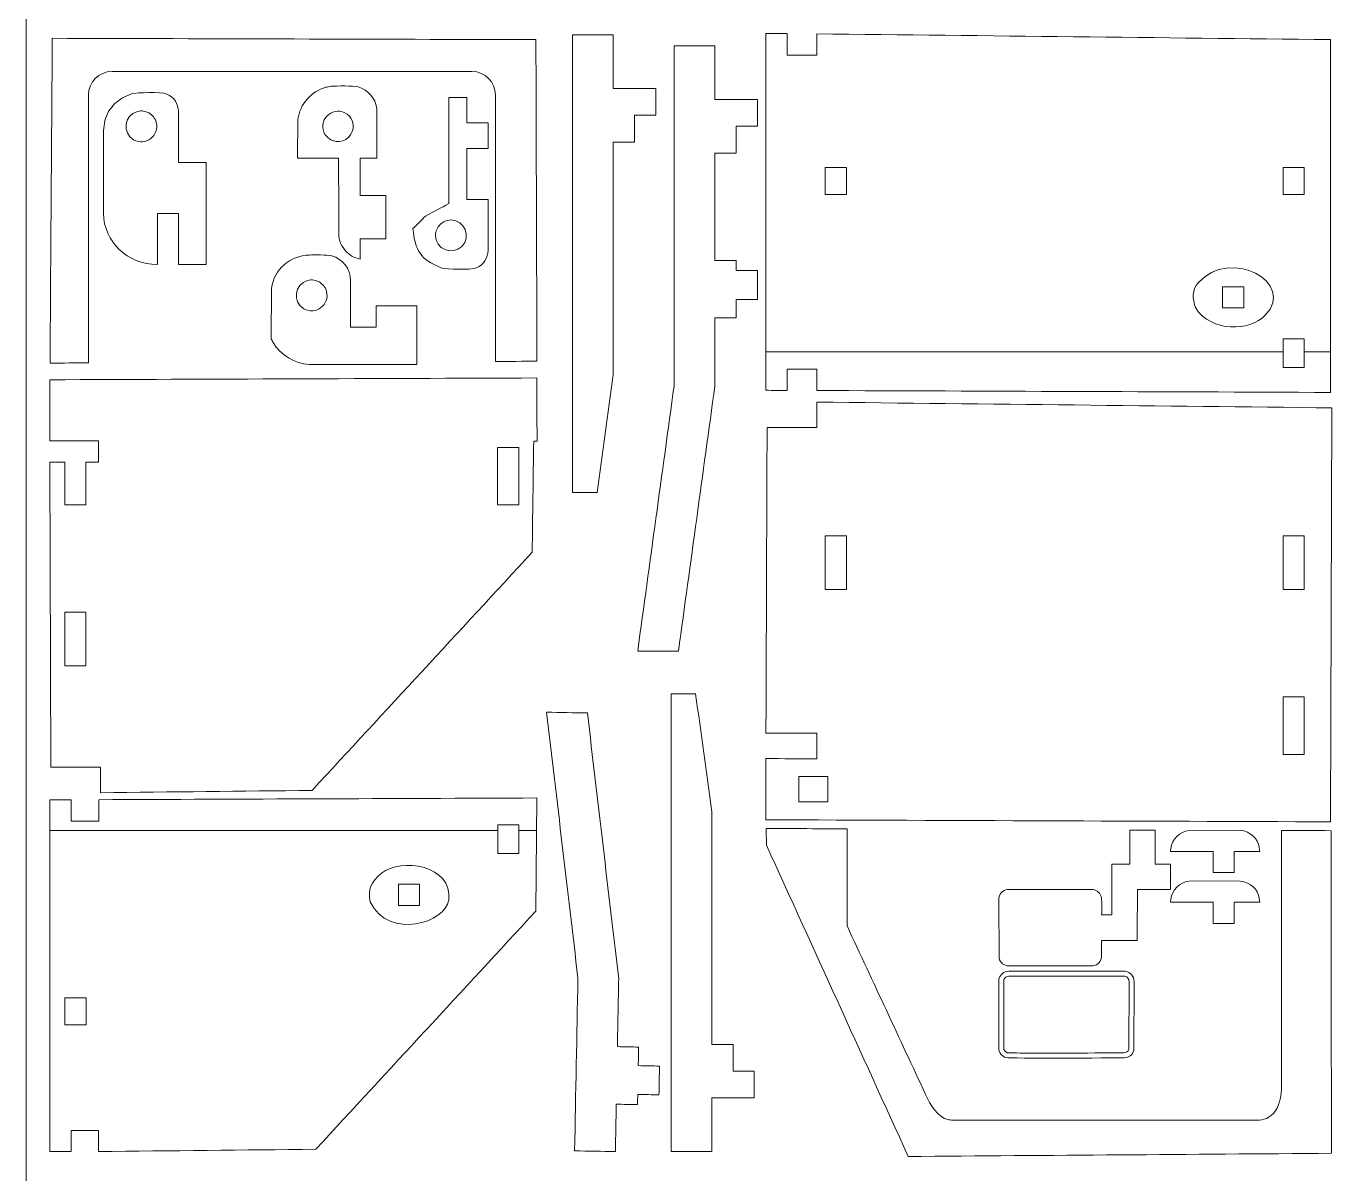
# Model space of a CAD drawing. Header units: centimetres. Extents: x -10 to 98, y 3 to 108.
# Drawn here: x 63.8 to 82.45, y 74.8 to 91.2 of the extents above; entities that cross this region are included whole.
import ezdxf

# ---------------------------------------------------------------- set-up
doc = ezdxf.new("R2010")
doc.units = ezdxf.units.CM
doc.header["$MEASUREMENT"] = 0
doc.layers.add('Camada 1', color=7, linetype='Continuous')

msp = doc.modelspace()

# ---------------------------------------------------------------- linework, layer by layer
at = {"layer": 'Camada 1', "color": 5, "lineweight": 9}
msp.add_open_spline([(63.79979, 56.15219), (63.79979, 56.15219), (63.79979, 107.32219), (63.79979, 107.32219)], degree=3, dxfattribs=at)
at = {"layer": 'Camada 1', "color": 3, "lineweight": 9}
for points in [[(72.18801, 91.07117), (71.99384, 91.07117), (71.79967, 91.07117), (71.6055, 91.07117)], [(71.6055, 84.53111), (71.6055, 86.71113), (71.6055, 88.89115), (71.6055, 91.07117)], [(72.18801, 90.30486), (72.18801, 90.5603), (72.18801, 90.81574), (72.18801, 91.07117)], [(74.36949, 91.08993), (74.36949, 91.08993), (74.3683, 85.99266), (74.3683, 85.99266)], [(74.67288, 91.08993), (74.57175, 91.08993), (74.47062, 91.08993), (74.36949, 91.08993)], [(74.67288, 91.08993), (74.67288, 90.98741), (74.67288, 90.8849), (74.67288, 90.78238)], [(75.09763, 91.08578), (77.5428, 91.05799), (79.98795, 91.03019), (82.43314, 91.00239)], [(75.09763, 91.08578), (75.09763, 90.98465), (75.09763, 90.88352), (75.09763, 90.78238)], [(64.14854, 87.48014), (64.15705, 88.66066), (64.16557, 89.84117), (64.17408, 91.0217)], [(64.17408, 91.0217), (66.47711, 91.01538), (68.78014, 91.00905), (71.08317, 91.00275)], [(71.08317, 91.00275), (71.08795, 89.47107), (71.09273, 87.93939), (71.09751, 86.40772)], [(73.05772, 90.91435), (73.2519, 90.91435), (73.44608, 90.91435), (73.64025, 90.91435)], [(73.05772, 90.91435), (73.05772, 89.29569), (73.05772, 87.67702), (73.05772, 86.05836)], [(73.64025, 90.14804), (73.64025, 90.40349), (73.64025, 90.65892), (73.64025, 90.91435)], [(82.43627, 85.96301), (82.43627, 85.96301), (82.43314, 91.00239), (82.43314, 91.00239)], [(75.09763, 90.78238), (74.95606, 90.78238), (74.81446, 90.78238), (74.67288, 90.78238)], [(65.02852, 90.54951), (64.83322, 90.54074), (64.69747, 90.40496), (64.68869, 90.20967)], [(65.02852, 90.54951), (66.74155, 90.54951), (68.45458, 90.54952), (70.1676, 90.54952)], [(70.50742, 90.20968), (70.49865, 90.405), (70.36293, 90.54069), (70.1676, 90.54952)], [(68.08273, 90.32178), (67.87184, 90.26546), (67.71091, 90.08189), (67.68261, 89.86546)], [(68.15282, 90.33566), (68.12945, 90.33104), (68.10609, 90.3264), (68.08273, 90.32178)], [(68.54139, 90.32786), (68.47332, 90.34609), (68.23894, 90.34124), (68.15282, 90.33566)], [(68.80812, 90.02371), (68.79411, 90.16281), (68.68056, 90.29057), (68.54139, 90.32786)], [(72.79481, 90.30486), (72.59255, 90.30486), (72.39028, 90.30486), (72.18801, 90.30486)], [(72.79481, 89.9217), (72.79481, 90.04941), (72.79481, 90.17715), (72.79481, 90.30486)], [(64.6887, 86.38414), (64.6887, 87.65932), (64.68869, 88.9345), (64.68869, 90.20967)], [(65.06248, 90.08674), (65.09993, 90.11547), (65.13739, 90.1442), (65.17483, 90.17294)], [(65.30565, 90.22713), (65.26203, 90.20906), (65.21844, 90.191), (65.17483, 90.17294)], [(65.81111, 90.22496), (65.72258, 90.26161), (65.38168, 90.2475), (65.30565, 90.22713)], [(65.97853, 89.9744), (65.9711, 90.088), (65.91786, 90.18079), (65.81111, 90.22496)], [(70.09824, 90.17717), (70.01218, 90.17717), (69.92614, 90.17717), (69.84008, 90.17717)], [(69.84008, 88.6602), (69.84008, 89.16585), (69.84008, 89.67152), (69.84008, 90.17717)], [(70.09825, 89.8131), (70.09825, 89.93446), (70.09824, 90.05582), (70.09824, 90.17717)], [(70.50744, 86.40554), (70.50744, 87.67358), (70.50742, 88.94164), (70.50742, 90.20968)], [(73.64025, 90.14804), (73.84251, 90.14804), (74.04478, 90.14804), (74.24705, 90.14804)], [(74.24705, 89.76488), (74.24705, 89.89259), (74.24705, 90.02033), (74.24705, 90.14804)], [(64.9221, 89.84358), (64.94016, 89.88719), (64.95824, 89.93078), (64.97629, 89.9744)], [(64.97629, 89.9744), (65.00503, 90.01184), (65.03376, 90.04929), (65.06248, 90.08674)], [(65.97853, 89.9744), (65.97853, 89.73229), (65.97853, 89.4902), (65.97853, 89.24809)], [(68.81123, 89.30872), (68.8102, 89.54704), (68.80915, 89.78539), (68.80812, 90.02371)], [(72.49142, 89.53855), (72.49142, 89.66626), (72.49142, 89.79399), (72.49142, 89.9217)], [(72.79481, 89.9217), (72.69368, 89.9217), (72.59255, 89.9217), (72.49142, 89.9217)], [(64.90362, 89.70319), (64.90978, 89.74999), (64.91593, 89.79679), (64.9221, 89.84358)], [(67.67801, 89.30872), (67.67801, 89.30872), (67.68261, 89.86546), (67.68261, 89.86546)], [(70.09825, 89.8131), (70.19939, 89.8131), (70.30051, 89.8131), (70.40164, 89.8131)], [(70.40164, 89.44902), (70.40164, 89.57038), (70.40164, 89.69175), (70.40164, 89.8131)], [(73.94364, 89.38173), (73.94364, 89.50944), (73.94364, 89.63717), (73.94364, 89.76488)], [(73.94364, 89.76488), (74.04478, 89.76488), (74.14591, 89.76488), (74.24705, 89.76488)], [(64.90362, 88.51994), (64.90362, 88.91437), (64.90362, 89.30877), (64.90362, 89.70319)], [(70.09825, 88.72087), (70.09825, 88.96359), (70.09825, 89.20631), (70.09825, 89.44902)], [(70.09825, 89.44902), (70.19939, 89.44902), (70.30051, 89.44902), (70.40164, 89.44902)], [(72.18801, 86.21517), (72.18801, 87.32296), (72.18801, 88.43075), (72.18801, 89.53855)], [(72.18801, 89.53855), (72.28915, 89.53855), (72.39028, 89.53855), (72.49142, 89.53855)], [(73.64025, 87.84909), (73.64025, 88.35997), (73.64025, 88.87085), (73.64025, 89.38173)], [(73.64025, 89.38173), (73.74138, 89.38173), (73.84251, 89.38173), (73.94364, 89.38173)], [(65.97853, 89.24809), (66.11, 89.24809), (66.24148, 89.24809), (66.37295, 89.24809)], [(66.37295, 89.24809), (66.37295, 88.76267), (66.37295, 88.27723), (66.37295, 87.79179)], [(67.67801, 89.30872), (67.87343, 89.30872), (68.06886, 89.30872), (68.26427, 89.30872)], [(68.26681, 88.19643), (68.26596, 88.5672), (68.26512, 88.93795), (68.26427, 89.30872)], [(68.57423, 89.30872), (68.65324, 89.30872), (68.73223, 89.30872), (68.81123, 89.30872)], [(68.57423, 89.30872), (68.57423, 89.13072), (68.57423, 88.95273), (68.57423, 88.77474)], [(68.93831, 88.77474), (68.81696, 88.77474), (68.69559, 88.77474), (68.57423, 88.77474)], [(68.93831, 88.77474), (68.93831, 88.56843), (68.93831, 88.36211), (68.93831, 88.15581)], [(69.50643, 88.48228), (69.61765, 88.54158), (69.72888, 88.6009), (69.84008, 88.6602)], [(70.40164, 88.72087), (70.30051, 88.72087), (70.19939, 88.72087), (70.09825, 88.72087)], [(70.40164, 87.99457), (70.40164, 88.23667), (70.40164, 88.47877), (70.40164, 88.72087)], [(64.90362, 88.51994), (64.91322, 88.11753), (65.24333, 87.79179), (65.67513, 87.79179)], [(65.97853, 88.51994), (65.8774, 88.51994), (65.77627, 88.51994), (65.67513, 88.51994)], [(65.67513, 88.51994), (65.67513, 88.27723), (65.67513, 88.0345), (65.67513, 87.79179)], [(65.97853, 87.79179), (65.97853, 88.0345), (65.97853, 88.27723), (65.97853, 88.51994)], [(69.50643, 88.48228), (69.44653, 88.42239), (69.38663, 88.36248), (69.32673, 88.30259)], [(69.32673, 88.30259), (69.35956, 87.98776), (69.43105, 87.86514), (69.72877, 87.74184)], [(68.26681, 88.19643), (68.27839, 88.09709), (68.33714, 87.99526), (68.41503, 87.93589)], [(68.57423, 88.15581), (68.69559, 88.15581), (68.81696, 88.15581), (68.93831, 88.15581)], [(68.57423, 88.15581), (68.57423, 88.05872), (68.57423, 87.96164), (68.57423, 87.86455)], [(67.84824, 87.92564), (67.56499, 87.91649), (67.34218, 87.72193), (67.30673, 87.45083)], [(68.1655, 87.91324), (68.09608, 87.93184), (67.91346, 87.92775), (67.84824, 87.92564)], [(68.43535, 87.56156), (68.42979, 87.73047), (68.32587, 87.87026), (68.1655, 87.91324)], [(68.41503, 87.93589), (68.46626, 87.89685), (68.51815, 87.8823), (68.57423, 87.86455)], [(70.23422, 87.744), (70.34098, 87.7882), (70.39418, 87.88096), (70.40164, 87.99457)], [(65.97853, 87.79179), (66.11, 87.79179), (66.24148, 87.79179), (66.37295, 87.79179)], [(69.72877, 87.74184), (69.8048, 87.72146), (70.14568, 87.70735), (70.23422, 87.744)], [(73.64025, 87.84909), (73.74138, 87.84909), (73.84251, 87.84909), (73.94364, 87.84909)], [(73.94364, 87.70347), (73.94364, 87.75201), (73.94364, 87.80055), (73.94364, 87.84909)], [(74.24705, 87.70347), (74.14591, 87.70347), (74.04478, 87.70347), (73.94364, 87.70347)], [(74.24705, 87.29218), (74.24705, 87.42927), (74.24705, 87.56637), (74.24705, 87.70347)], [(68.43535, 87.56156), (68.43535, 87.33907), (68.43535, 87.11659), (68.43535, 86.89409)], [(64.14245, 86.38213), (64.14448, 86.74813), (64.1465, 87.11414), (64.14854, 87.48014)], [(67.30212, 86.7242), (67.30212, 86.7242), (67.30673, 87.45083), (67.30673, 87.45083)], [(68.79942, 86.89409), (68.79942, 86.99523), (68.79942, 87.09636), (68.79942, 87.19749)], [(68.79942, 87.19749), (68.99359, 87.19749), (69.18777, 87.19749), (69.38195, 87.19749)], [(69.38195, 87.19749), (69.38195, 86.91837), (69.38195, 86.63924), (69.38195, 86.36012)], [(73.94364, 87.02654), (73.94364, 87.11509), (73.94364, 87.20364), (73.94364, 87.29218)], [(74.24705, 87.29218), (74.14591, 87.29218), (74.04478, 87.29218), (73.94364, 87.29218)], [(73.64025, 86.05836), (73.64025, 86.38108), (73.64025, 86.70381), (73.64025, 87.02654)], [(73.64025, 87.02654), (73.74138, 87.02654), (73.84251, 87.02654), (73.94364, 87.02654)], [(68.43535, 86.89409), (68.5567, 86.89409), (68.67806, 86.89409), (68.79942, 86.89409)], [(67.30212, 86.7242), (67.3112, 86.70754), (67.32027, 86.69088), (67.32935, 86.67423)], [(67.32935, 86.67423), (67.43725, 86.49538), (67.6356, 86.37182), (67.84345, 86.36012)], [(64.14245, 86.38213), (64.32453, 86.3828), (64.50662, 86.38348), (64.6887, 86.38414)], [(70.50744, 86.40554), (70.70413, 86.40626), (70.90083, 86.40699), (71.09751, 86.40772)], [(69.38195, 86.36012), (68.86912, 86.36012), (68.35628, 86.36012), (67.84345, 86.36012)], [(72.18801, 86.21517), (72.11078, 85.65381), (72.03355, 85.09247), (71.95632, 84.53111)], [(74.67169, 85.99155), (74.67207, 86.09267), (74.67244, 86.19381), (74.6728, 86.29494)], [(74.6728, 86.29494), (74.81439, 86.29442), (74.95598, 86.29389), (75.09756, 86.29338)], [(75.09756, 86.29338), (75.09718, 86.19224), (75.09681, 86.09112), (75.09644, 85.98998)], [(64.13698, 85.2699), (64.13698, 85.2699), (64.13926, 86.14369), (64.13926, 86.14369)], [(64.13926, 86.14369), (66.45762, 86.1522), (68.77597, 86.1607), (71.09432, 86.1692)], [(71.09981, 85.26637), (71.09799, 85.56731), (71.09615, 85.86826), (71.09432, 86.1692)], [(72.53753, 82.26835), (72.71092, 83.53168), (72.88433, 84.79502), (73.05772, 86.05836)], [(73.12003, 82.26835), (73.29344, 83.53168), (73.46685, 84.79502), (73.64025, 86.05836)], [(74.67169, 85.99155), (74.57055, 85.99192), (74.46942, 85.9923), (74.3683, 85.99266)], [(82.43627, 85.96301), (79.98967, 85.97201), (77.54305, 85.98099), (75.09644, 85.98998)], [(75.0978, 85.46014), (75.0978, 85.5815), (75.0978, 85.70285), (75.0978, 85.82421)], [(82.45496, 85.74195), (80.00258, 85.76936), (77.55018, 85.79679), (75.0978, 85.82421)], [(82.45496, 85.74195), (82.45496, 85.74195), (82.43723, 79.82768), (82.43723, 79.82768)], [(74.36977, 81.0925), (74.37507, 82.54838), (74.38035, 84.00426), (74.38563, 85.46014)], [(74.38563, 85.46014), (74.62303, 85.46014), (74.86041, 85.46014), (75.0978, 85.46014)], [(64.8348, 85.27068), (64.60219, 85.27043), (64.36959, 85.27016), (64.13698, 85.2699)], [(64.8348, 84.96729), (64.8348, 85.06843), (64.8348, 85.16954), (64.8348, 85.27068)], [(71.05128, 85.26749), (71.0442, 84.73811), (71.03712, 84.2087), (71.03004, 83.67932)], [(71.05128, 85.26749), (71.06745, 85.26711), (71.08363, 85.26674), (71.09981, 85.26637)], [(64.15412, 80.60815), (64.15412, 80.60815), (64.13832, 84.96729), (64.13832, 84.96729)], [(64.35178, 84.96729), (64.28062, 84.96729), (64.20947, 84.96729), (64.13832, 84.96729)], [(64.35178, 84.35526), (64.35178, 84.55928), (64.35178, 84.76328), (64.35178, 84.96729)], [(64.65517, 84.96729), (64.65517, 84.76328), (64.65517, 84.55928), (64.65517, 84.35526)], [(64.8348, 84.96729), (64.77493, 84.96729), (64.71504, 84.96729), (64.65517, 84.96729)], [(71.6055, 84.53111), (71.72243, 84.53111), (71.83938, 84.53111), (71.95632, 84.53111)], [(64.35178, 84.35526), (64.45291, 84.35526), (64.55403, 84.35526), (64.65517, 84.35526)], [(67.88558, 80.27668), (68.93374, 81.41089), (69.98188, 82.54511), (71.03004, 83.67932)], [(73.12003, 82.26835), (72.92587, 82.26835), (72.7317, 82.26835), (72.53753, 82.26835)], [(73.36503, 81.65663), (73.24809, 81.65663), (73.13114, 81.65663), (73.01421, 81.65663)], [(73.01421, 81.65663), (73.01421, 79.47661), (73.01421, 77.29659), (73.01421, 75.11657)], [(73.36503, 81.65663), (73.44226, 81.09527), (73.51949, 80.53392), (73.59672, 79.97256)], [(71.2363, 81.39441), (71.38541, 80.12798), (71.53452, 78.86156), (71.68364, 77.59513)], [(71.81871, 81.38323), (71.62457, 81.38696), (71.43044, 81.39069), (71.2363, 81.39441)], [(71.81871, 81.38323), (71.96782, 80.11679), (72.11693, 78.85037), (72.26604, 77.58395)], [(74.36977, 81.0925), (74.6125, 81.0925), (74.85522, 81.0925), (75.09794, 81.0925)], [(75.09794, 81.0925), (75.0975, 80.97114), (75.09705, 80.84977), (75.09661, 80.72842)], [(64.86277, 80.60815), (64.62655, 80.60815), (64.39034, 80.60815), (64.15412, 80.60815)], [(64.86277, 80.24407), (64.86277, 80.36543), (64.86277, 80.48679), (64.86277, 80.60815)], [(74.36846, 80.73109), (74.3684, 80.43984), (74.36836, 80.14859), (74.3683, 79.85734)], [(74.36846, 80.73109), (74.61117, 80.7302), (74.85389, 80.72931), (75.09661, 80.72842)], [(64.86277, 80.24407), (65.87037, 80.25494), (66.87798, 80.26582), (67.88558, 80.27668)], [(64.13975, 80.14295), (64.13975, 80.14295), (64.13738, 75.11713), (64.13738, 75.11713)], [(64.13975, 80.14295), (64.24088, 80.14295), (64.34201, 80.14295), (64.44314, 80.14295)], [(64.44314, 79.83956), (64.44314, 79.9407), (64.44314, 80.04182), (64.44314, 80.14295)], [(71.0962, 80.16862), (69.00999, 80.16052), (66.92377, 80.15246), (64.83756, 80.14436)], [(64.83756, 80.14436), (64.83756, 80.04276), (64.83756, 79.94116), (64.83756, 79.83956)], [(71.08134, 78.55139), (71.08134, 78.55139), (71.0962, 80.16862), (71.0962, 80.16862)], [(73.59672, 79.97256), (73.59672, 78.86478), (73.59672, 77.75699), (73.59672, 76.64919)], [(82.43723, 79.82768), (79.74758, 79.83757), (77.05795, 79.84746), (74.3683, 79.85734)], [(64.44314, 79.83956), (64.57461, 79.83956), (64.70609, 79.83956), (64.83756, 79.83956)], [(74.37748, 79.49259), (74.37748, 79.49259), (74.37507, 79.73133), (74.37507, 79.73133)], [(75.52813, 79.72947), (75.14378, 79.73009), (74.75942, 79.73071), (74.37507, 79.73133)], [(75.52813, 78.34138), (75.52813, 78.80408), (75.52813, 79.26677), (75.52813, 79.72947)], [(79.56757, 79.70899), (79.56749, 79.54773), (79.56739, 79.38648), (79.5673, 79.22522)], [(79.56757, 79.70899), (79.68894, 79.70892), (79.8103, 79.70885), (79.93167, 79.70878)], [(79.93167, 79.70878), (79.93157, 79.54753), (79.93147, 79.38626), (79.93137, 79.22501)], [(80.41377, 79.70643), (80.27895, 79.6887), (80.17028, 79.58004), (80.15255, 79.44523)], [(81.12083, 79.70903), (81.12083, 79.70903), (80.41377, 79.70643), (80.41377, 79.70643)], [(81.19936, 79.69869), (81.19936, 79.69869), (81.12083, 79.70903), (81.12083, 79.70903)], [(81.42423, 79.40562), (81.41439, 79.55659), (81.34264, 79.65011), (81.19936, 79.69869)], [(81.73322, 76.00582), (81.73322, 77.23865), (81.73322, 78.47147), (81.73322, 79.70429)], [(82.44401, 79.70167), (82.20708, 79.70254), (81.97015, 79.70342), (81.73322, 79.70429)], [(82.44818, 75.0924), (82.44679, 76.62883), (82.4454, 78.16524), (82.44401, 79.70167)], [(76.40216, 75.04774), (75.72726, 76.52936), (75.05238, 78.01097), (74.37748, 79.49259)], [(80.15255, 79.44523), (80.15168, 79.43203), (80.15083, 79.41882), (80.14996, 79.40562)], [(80.75676, 79.40562), (80.5545, 79.40562), (80.35223, 79.40562), (80.14996, 79.40562)], [(80.75676, 79.40562), (80.75676, 79.30449), (80.75676, 79.20337), (80.75676, 79.10223)], [(81.06014, 79.40562), (81.06014, 79.30449), (81.06014, 79.20337), (81.06014, 79.10223)], [(81.42423, 79.40562), (81.30288, 79.40562), (81.18151, 79.40562), (81.06014, 79.40562)], [(79.31177, 79.22537), (79.31163, 78.98266), (79.31148, 78.73994), (79.31134, 78.49723)], [(79.5673, 79.22522), (79.48212, 79.22528), (79.39694, 79.22533), (79.31177, 79.22537)], [(80.14983, 79.22489), (80.07701, 79.22492), (80.0042, 79.22497), (79.93137, 79.22501)], [(80.14961, 78.86081), (80.14968, 78.98216), (80.14974, 79.10352), (80.14983, 79.22489)], [(80.75676, 79.10223), (80.8579, 79.10223), (80.95902, 79.10223), (81.06014, 79.10223)], [(80.41377, 78.98059), (80.27895, 78.96286), (80.17028, 78.8542), (80.15255, 78.71939)], [(81.12083, 78.98319), (81.12083, 78.98319), (80.41377, 78.98059), (80.41377, 78.98059)], [(81.19936, 78.97284), (81.19936, 78.97284), (81.12083, 78.98319), (81.12083, 78.98319)], [(81.42423, 78.67978), (81.41439, 78.83075), (81.34264, 78.92427), (81.19936, 78.97284)], [(77.82168, 78.86093), (77.74942, 78.85146), (77.6975, 78.79205), (77.69496, 78.7166)], [(79.02029, 78.86147), (79.02029, 78.86147), (77.82168, 78.86093), (77.82168, 78.86093)], [(79.15479, 78.7715), (79.13198, 78.82674), (79.08036, 78.85946), (79.02029, 78.86147)], [(79.16571, 78.49731), (79.16573, 78.56245), (79.17565, 78.72097), (79.15479, 78.7715)], [(79.67521, 78.13293), (79.67535, 78.37564), (79.67549, 78.61837), (79.67564, 78.86109)], [(79.67564, 78.86109), (79.83362, 78.86098), (79.99162, 78.8609), (80.14961, 78.86081)], [(67.93857, 75.15034), (68.98615, 76.28402), (70.03376, 77.41771), (71.08134, 78.55139)], [(77.69496, 78.7166), (77.69496, 78.7166), (77.69945, 77.87795), (77.69945, 77.87795)], [(80.15255, 78.71939), (80.15168, 78.70619), (80.15083, 78.69298), (80.14996, 78.67978)], [(80.75676, 78.67978), (80.5545, 78.67978), (80.35223, 78.67978), (80.14996, 78.67978)], [(80.75676, 78.67978), (80.75676, 78.57865), (80.75676, 78.47753), (80.75676, 78.37639)], [(81.06014, 78.67978), (81.06014, 78.57865), (81.06014, 78.47753), (81.06014, 78.37639)], [(81.42423, 78.67978), (81.30288, 78.67978), (81.18151, 78.67978), (81.06014, 78.67978)], [(79.16571, 78.49731), (79.21424, 78.49727), (79.2628, 78.49725), (79.31134, 78.49723)], [(80.75676, 78.37639), (80.8579, 78.37639), (80.95902, 78.37639), (81.06014, 78.37639)], [(76.65088, 75.93261), (76.27663, 76.73554), (75.90238, 77.53847), (75.52813, 78.34138)], [(79.16536, 77.91479), (79.16541, 77.9876), (79.16546, 78.06041), (79.1655, 78.13323)], [(79.1655, 78.13323), (79.33539, 78.13313), (79.5053, 78.13303), (79.67521, 78.13293)], [(77.69945, 77.87795), (77.7166, 77.81377), (77.77248, 77.77219), (77.84005, 77.76993)], [(79.03867, 77.77047), (79.11091, 77.77993), (79.16284, 77.83931), (79.16536, 77.91479)], [(77.83924, 77.69218), (77.77166, 77.68991), (77.71579, 77.64832), (77.69865, 77.58414)], [(77.83924, 77.69218), (77.83924, 77.69218), (79.50387, 77.69218), (79.50387, 77.69218)], [(77.84005, 77.76993), (77.84005, 77.76993), (79.03867, 77.77047), (79.03867, 77.77047)], [(79.63061, 77.54789), (79.62806, 77.62334), (79.57614, 77.68274), (79.50387, 77.69218)], [(71.68364, 77.59513), (71.66784, 76.77271), (71.65205, 75.95032), (71.63626, 75.12791)], [(72.24747, 76.61593), (72.25367, 76.9386), (72.25985, 77.26128), (72.26604, 77.58395)], [(77.69441, 76.59985), (77.69441, 76.59985), (77.69865, 77.58414), (77.69865, 77.58414)], [(79.63061, 77.54789), (79.63061, 77.54789), (79.62637, 76.56359), (79.62637, 76.56359)], [(72.24747, 76.61593), (72.34858, 76.61399), (72.44969, 76.61205), (72.55081, 76.61011)], [(72.5457, 76.3445), (72.54741, 76.43304), (72.54911, 76.52158), (72.55081, 76.61011)], [(73.59672, 76.64919), (73.69786, 76.64919), (73.79899, 76.64919), (73.90013, 76.64919)], [(73.90013, 76.64919), (73.90013, 76.52148), (73.90013, 76.39375), (73.90013, 76.26604)], [(77.69441, 76.59985), (77.69669, 76.5323), (77.73827, 76.47642), (77.80247, 76.45927)], [(79.48578, 76.45555), (79.55446, 76.46014), (79.60863, 76.49719), (79.62637, 76.56359)], [(72.84905, 76.33868), (72.74793, 76.34062), (72.64683, 76.34256), (72.5457, 76.3445)], [(72.84114, 75.92748), (72.84379, 76.06454), (72.84642, 76.20161), (72.84905, 76.33868)], [(77.80247, 76.45927), (77.84961, 76.44668), (79.30669, 76.45542), (79.48578, 76.45555)], [(73.90013, 76.26604), (74.00126, 76.26604), (74.10239, 76.26604), (74.20352, 76.26604)], [(74.20352, 76.26604), (74.20352, 76.13832), (74.20352, 76.01059), (74.20352, 75.88288)], [(72.53781, 75.93331), (72.53687, 75.88477), (72.53595, 75.83624), (72.53502, 75.7877)], [(72.53781, 75.93331), (72.63893, 75.93136), (72.74003, 75.92942), (72.84114, 75.92748)], [(76.65088, 75.93261), (76.71984, 75.78825), (76.81101, 75.6093), (76.98295, 75.57161)], [(81.62549, 75.66801), (81.70844, 75.78112), (81.72555, 75.86618), (81.73322, 76.00582)], [(72.21868, 75.11672), (72.22301, 75.34232), (72.22734, 75.56792), (72.23167, 75.79353)], [(72.23167, 75.79353), (72.33279, 75.79159), (72.43389, 75.78964), (72.53502, 75.7877)], [(73.59672, 75.88288), (73.79899, 75.88288), (74.00126, 75.88288), (74.20352, 75.88288)], [(73.59672, 75.88288), (73.59672, 75.62743), (73.59672, 75.372), (73.59672, 75.11657)], [(77.05877, 75.56371), (77.0335, 75.56634), (77.00823, 75.56898), (76.98295, 75.57161)], [(77.05877, 75.56371), (78.49812, 75.56371), (79.93746, 75.56371), (81.3768, 75.56371)], [(81.3768, 75.56371), (81.49838, 75.56655), (81.55035, 75.59987), (81.62549, 75.66801)], [(64.44315, 75.11713), (64.44315, 75.21826), (64.44315, 75.31939), (64.44315, 75.42053)], [(64.83519, 75.42053), (64.70451, 75.42053), (64.57383, 75.42053), (64.44315, 75.42053)], [(64.83519, 75.42053), (64.83519, 75.31939), (64.83519, 75.21826), (64.83519, 75.11713)], [(64.13738, 75.11713), (64.2393, 75.11713), (64.34122, 75.11713), (64.44315, 75.11713)], [(64.83519, 75.11713), (65.86966, 75.12819), (66.9041, 75.13926), (67.93857, 75.15034)], [(71.63626, 75.12791), (71.83039, 75.12417), (72.02454, 75.12045), (72.21868, 75.11672)], [(73.59672, 75.11657), (73.40255, 75.11657), (73.20838, 75.11657), (73.01421, 75.11657)], [(76.40216, 75.04774), (78.41751, 75.06262), (80.43283, 75.07751), (82.44818, 75.0924)]]:
    msp.add_open_spline(points, degree=3, dxfattribs=at)
at = {"layer": 'Camada 1', "lineweight": 9}
for points in [[(65.38888, 89.97722), (65.20167, 89.92707), (65.16776, 89.66949), (65.3356, 89.57258)], [(65.55648, 89.95515), (65.50236, 89.97757), (65.45427, 89.99473), (65.38888, 89.97722)], [(65.65939, 89.82104), (65.64186, 89.88643), (65.60293, 89.9195), (65.55648, 89.95515)], [(68.38877, 89.93712), (68.21414, 90.07117), (67.96971, 89.88362), (68.05398, 89.68022)], [(68.22729, 89.54724), (68.44555, 89.51853), (68.56346, 89.80302), (68.38877, 89.93712)], [(65.3356, 89.57258), (65.50344, 89.47568), (65.70955, 89.63383), (65.65939, 89.82104)], [(68.05398, 89.68022), (68.07961, 89.61835), (68.12206, 89.59095), (68.17222, 89.562)], [(68.22729, 89.54724), (68.20893, 89.55216), (68.19058, 89.55709), (68.17222, 89.562)], [(75.2178, 88.79179), (75.2178, 88.91951), (75.2178, 89.04723), (75.2178, 89.17494)], [(75.52119, 89.17494), (75.42007, 89.17494), (75.31894, 89.17494), (75.2178, 89.17494)], [(75.52119, 89.17494), (75.52119, 89.04723), (75.52119, 88.91951), (75.52119, 88.79179)], [(81.75663, 89.17494), (81.75663, 89.04723), (81.75663, 88.91951), (81.75663, 88.79179)], [(82.06003, 89.17494), (81.95889, 89.17494), (81.85776, 89.17494), (81.75663, 89.17494)], [(82.06003, 89.17494), (82.06003, 89.04723), (82.06003, 88.91951), (82.06003, 88.79179)], [(75.52119, 88.79179), (75.42007, 88.79179), (75.31894, 88.79179), (75.2178, 88.79179)], [(82.06003, 88.79179), (81.95889, 88.79179), (81.85776, 88.79179), (81.75663, 88.79179)], [(69.86916, 88.42598), (69.80147, 88.42598), (69.75941, 88.39692), (69.71297, 88.36128)], [(70.02533, 88.04892), (70.16236, 88.18594), (70.06296, 88.42597), (69.86916, 88.42598)], [(69.71297, 88.36128), (69.67733, 88.31483), (69.64827, 88.27278), (69.64827, 88.20509)], [(69.64827, 88.20509), (69.64828, 88.01129), (69.8883, 87.91189), (70.02533, 88.04892)], [(67.82142, 87.56254), (67.6342, 87.51239), (67.6003, 87.25482), (67.76814, 87.1579)], [(67.98901, 87.54048), (67.93489, 87.5629), (67.88681, 87.58006), (67.82142, 87.56254)], [(68.09193, 87.40636), (68.0744, 87.47175), (68.03547, 87.50482), (67.98901, 87.54048)], [(67.76814, 87.1579), (67.93598, 87.061), (68.14208, 87.21915), (68.09193, 87.40636)], [(81.19503, 87.47253), (81.09388, 87.47253), (80.99276, 87.47253), (80.89163, 87.47253)], [(80.89163, 87.47253), (80.89163, 87.37139), (80.89163, 87.27026), (80.89163, 87.16914)], [(81.19503, 87.47253), (81.19503, 87.37139), (81.19503, 87.27026), (81.19503, 87.16914)], [(80.89163, 87.16914), (80.99276, 87.16914), (81.09388, 87.16914), (81.19503, 87.16914)], [(81.75663, 86.73037), (81.85776, 86.73037), (81.95889, 86.73037), (82.06003, 86.73037)], [(81.75663, 86.54353), (81.75663, 86.6058), (81.75663, 86.66809), (81.75663, 86.73037)], [(82.06003, 86.3191), (82.06003, 86.3191), (82.06003, 86.73037), (82.06003, 86.73037)], [(81.75663, 86.3191), (81.75663, 86.39391), (81.75663, 86.46871), (81.75663, 86.54353)], [(82.06003, 86.3191), (81.95889, 86.3191), (81.85776, 86.3191), (81.75663, 86.3191)], [(70.53459, 84.35527), (70.53459, 84.62946), (70.53459, 84.90364), (70.53459, 85.17783)], [(70.53459, 85.17783), (70.63573, 85.17783), (70.73686, 85.17783), (70.83799, 85.17783)], [(70.83799, 84.35527), (70.83799, 84.62946), (70.83799, 84.90364), (70.83799, 85.17783)], [(70.83799, 84.35527), (70.73686, 84.35527), (70.63573, 84.35527), (70.53459, 84.35527)], [(75.21797, 83.91338), (75.31911, 83.91338), (75.42023, 83.91338), (75.52136, 83.91338)], [(75.21797, 83.14707), (75.21797, 83.40251), (75.21797, 83.65795), (75.21797, 83.91338)], [(75.52136, 83.91338), (75.52136, 83.65795), (75.52136, 83.40251), (75.52136, 83.14707)], [(81.75679, 83.91338), (81.75679, 83.65795), (81.75679, 83.40251), (81.75679, 83.14707)], [(81.75679, 83.91338), (81.85793, 83.91338), (81.95906, 83.91338), (82.06019, 83.91338)], [(82.06019, 83.14707), (82.06019, 83.40251), (82.06019, 83.65795), (82.06019, 83.91338)], [(75.52136, 83.14707), (75.42023, 83.14707), (75.31911, 83.14707), (75.21797, 83.14707)], [(82.06019, 83.14707), (81.95906, 83.14707), (81.85793, 83.14707), (81.75679, 83.14707)], [(64.35179, 82.05631), (64.35179, 82.31175), (64.35179, 82.56718), (64.35179, 82.82263)], [(64.65518, 82.82263), (64.55404, 82.82263), (64.45292, 82.82263), (64.35179, 82.82263)], [(64.65518, 82.05631), (64.65518, 82.31175), (64.65518, 82.56718), (64.65518, 82.82263)], [(64.35179, 82.05631), (64.45292, 82.05631), (64.55404, 82.05631), (64.65518, 82.05631)], [(82.06019, 81.61443), (81.95906, 81.61443), (81.85793, 81.61443), (81.75679, 81.61443)], [(81.75679, 81.61443), (81.75679, 81.34025), (81.75679, 81.06607), (81.75679, 80.79188)], [(82.06019, 81.61443), (82.06019, 81.34025), (82.06019, 81.06607), (82.06019, 80.79188)], [(81.75679, 80.79188), (81.85793, 80.79188), (81.95906, 80.79188), (82.06019, 80.79188)], [(74.8381, 80.47626), (74.97684, 80.47626), (75.11557, 80.47626), (75.2543, 80.47626)], [(74.8381, 80.11219), (74.8381, 80.23354), (74.8381, 80.3549), (74.8381, 80.47626)], [(75.2543, 80.47626), (75.2543, 80.3549), (75.2543, 80.23354), (75.2543, 80.11219)], [(75.2543, 80.11219), (75.11557, 80.11219), (74.97684, 80.11219), (74.8381, 80.11219)], [(70.84075, 79.78523), (70.73962, 79.78523), (70.63849, 79.78523), (70.53735, 79.78523)], [(70.53735, 79.70285), (70.53735, 79.73032), (70.53735, 79.75777), (70.53735, 79.78523)], [(70.53735, 79.70285), (70.53735, 79.59322), (70.53735, 79.48359), (70.53735, 79.37396)], [(70.84075, 79.37396), (70.84075, 79.37396), (70.84075, 79.78523), (70.84075, 79.78523)], [(70.84075, 79.37396), (70.73962, 79.37396), (70.63849, 79.37396), (70.53735, 79.37396)], [(69.1188, 78.93519), (69.21994, 78.93519), (69.32105, 78.93519), (69.42219, 78.93519)], [(69.1188, 78.6318), (69.1188, 78.73294), (69.1188, 78.83407), (69.1188, 78.93519)], [(69.42219, 78.93519), (69.42219, 78.83407), (69.42219, 78.73294), (69.42219, 78.6318)], [(69.1188, 78.6318), (69.21994, 78.6318), (69.32105, 78.6318), (69.42219, 78.6318)], [(64.35455, 77.31252), (64.35455, 77.1848), (64.35455, 77.05708), (64.35455, 76.92936)], [(64.35455, 77.31252), (64.45568, 77.31252), (64.5568, 77.31252), (64.65794, 77.31252)], [(64.65794, 77.31252), (64.65794, 77.1848), (64.65794, 77.05708), (64.65794, 76.92936)], [(64.65794, 76.92936), (64.5568, 76.92936), (64.45568, 76.92936), (64.35455, 76.92936)]]:
    msp.add_open_spline(points, degree=3, dxfattribs=at)
at = {"layer": 'Camada 1', "color": 1, "lineweight": 9}
for points in [[(81.50355, 87.0663), (81.95569, 87.53071), (80.9986, 88.04197), (80.54743, 87.53131)], [(80.54743, 87.53131), (80.45037, 87.42148), (80.46546, 87.29847), (80.50522, 87.17443)], [(80.50522, 87.17443), (80.73111, 86.8161), (81.27702, 86.83363), (81.50355, 87.0663)], [(74.36675, 86.54353), (76.83004, 86.54353), (79.29334, 86.54353), (81.75663, 86.54353)], [(82.06003, 86.54353), (82.18532, 86.54353), (82.31061, 86.54353), (82.43591, 86.54353)], [(64.13754, 79.70284), (66.27081, 79.70284), (68.40409, 79.70285), (70.53735, 79.70285)], [(70.84075, 79.70285), (70.92447, 79.70285), (71.0082, 79.70285), (71.09193, 79.70285)], [(69.83687, 78.71134), (69.89994, 79.21008), (69.15458, 79.32041), (68.87912, 79.0932)], [(68.87912, 79.0932), (68.71807, 78.96036), (68.68626, 78.86693), (68.71475, 78.68719)], [(68.71475, 78.68719), (68.99089, 78.12547), (69.79664, 78.39317), (69.83687, 78.71134)], [(77.83924, 77.62078), (77.80903, 77.61972), (77.78128, 77.60311), (77.77001, 77.57312)], [(77.83924, 77.62078), (77.83924, 77.62078), (79.49848, 77.62078), (79.49848, 77.62078)], [(79.5592, 77.54665), (79.55752, 77.58342), (79.5351, 77.61417), (79.49848, 77.62078)], [(77.76582, 76.60108), (77.76582, 76.60108), (77.77001, 77.57312), (77.77001, 77.57312)], [(79.5592, 77.54665), (79.5592, 77.54665), (79.55502, 76.57452), (79.55502, 76.57452)], [(77.76582, 76.60108), (77.76734, 76.56764), (77.78545, 76.53921), (77.81775, 76.52916)], [(77.81775, 76.52916), (77.84399, 76.52619), (77.87757, 76.52692), (77.90373, 76.52645)], [(77.90373, 76.52645), (77.96845, 76.5253), (78.03323, 76.52488), (78.09797, 76.52454)], [(78.09797, 76.52454), (78.28278, 76.52356), (78.46761, 76.52378), (78.6524, 76.52415)], [(79.48315, 76.52695), (79.20626, 76.52674), (78.92932, 76.52469), (78.6524, 76.52415)], [(79.48315, 76.52695), (79.51644, 76.52966), (79.54351, 76.54334), (79.55502, 76.57452)]]:
    msp.add_open_spline(points, degree=3, dxfattribs=at)

doc.saveas('drawing.dxf')
